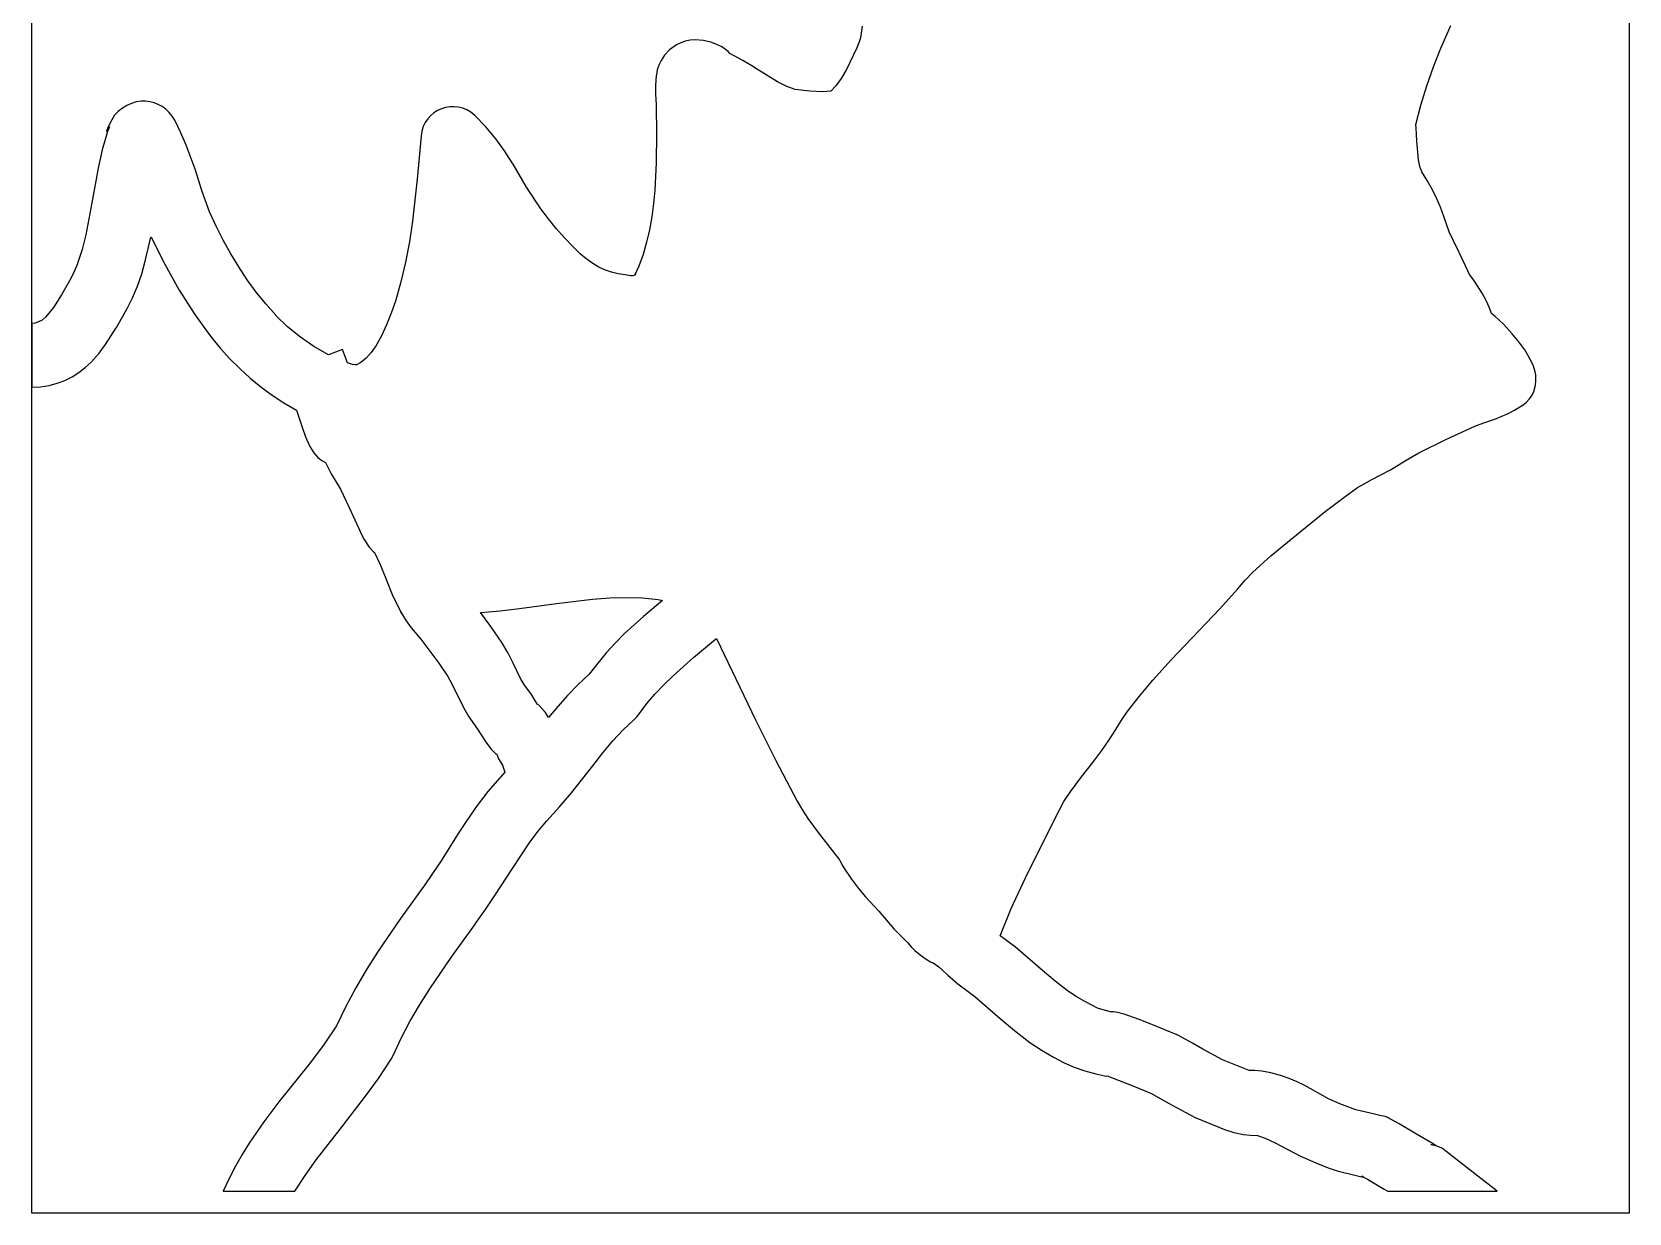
# Model space of a CAD drawing. Extents: x 1 to 512, y 1 to 4639.
# Drawn here: x 12 to 512, y 3901 to 4271 of the extents above; entities that cross this region are included whole.
import ezdxf

# ---------------------------------------------------------------- set-up
doc = ezdxf.new("R2010")
doc.units = 0

msp = doc.modelspace()

# ---------------------------------------------------------------- linework, layer by layer
at = {"layer": 'decoupage'}
for p, q in [((11.732, 3900.74), (11.732, 4456.05)), ((511.732, 4456.05), (511.732, 3900.74)), ((271.682875, 4272.411375), (271.099391, 4268.812984)), ((452.77, 4265.533), (455.90975, 4272.630625)), ((213.564125, 4266.535875), (211.344703, 4264.979484)), ((214.86583, 4267.17624), (213.564125, 4266.535875)), ((216.271984, 4267.675828), (214.86583, 4267.17624)), ((217.764928, 4267.997971), (216.271984, 4267.675828)), ((219.327, 4268.106), (217.764928, 4267.997971)), ((221.996504, 4267.908633), (219.327, 4268.106)), ((224.278281, 4267.409062), (221.996504, 4267.908633)), ((226.17948, 4266.710086), (224.278281, 4267.409062)), ((227.70725, 4265.9145), (226.17948, 4266.710086)), ((228.868738, 4265.125102), (227.70725, 4265.9145)), ((229.671094, 4264.444687), (228.868738, 4265.125102)), ((270.018, 4265.645), (266.70025, 4258.876)), ((270.622791, 4267.169701), (270.018, 4265.645)), ((271.099391, 4268.812984), (270.622791, 4267.169701)), ((450.471563, 4259.663281), (452.77, 4265.533)), ((207.98875, 4260.184), (207.519344, 4258.707469)), ((208.708281, 4261.701031), (207.98875, 4260.184)), ((209.755, 4263.3), (208.708281, 4261.701031)), ((211.344703, 4264.979484), (209.755, 4263.3)), ((230.227, 4263.822), (229.671094, 4264.444687)), ((234.257125, 4261.718), (230.227, 4263.822)), ((238.12, 4259.359), (234.257125, 4261.718)), ((207.193, 4256.978), (206.939328, 4253.811969)), ((207.223, 4257.23), (207.193, 4256.978)), ((207.519344, 4258.707469), (207.223, 4257.23)), ((245.164375, 4254.973375), (238.03, 4259.419)), ((238.03, 4259.419), (238.12, 4259.359)), ((265.096406, 4256.070687), (263.438, 4253.712)), ((266.70025, 4258.876), (265.096406, 4256.070687)), ((448.39175, 4253.72025), (450.471563, 4259.663281)), ((206.939328, 4253.811969), (206.971125, 4251.21425)), ((206.971125, 4251.21425), (207.203, 4247.771)), ((248.091859, 4253.478859), (245.164375, 4254.973375)), ((250.663, 4252.606), (248.091859, 4253.478859)), ((255.216, 4252.103), (250.663, 4252.606)), ((259.34175, 4251.83975), (255.216, 4252.103)), ((261.846, 4252.073), (259.34175, 4251.83975)), ((263.438, 4253.712), (261.846, 4252.073)), ((446.542563, 4247.716094), (448.39175, 4253.72025)), ((38.757781, 4245.743109), (37.627434, 4244.515826)), ((40.045488, 4246.775557), (38.757781, 4245.743109)), ((41.446, 4247.609875), (40.045488, 4246.775557)), ((42.914762, 4248.242771), (41.446, 4247.609875)), ((44.407219, 4248.670953), (42.914762, 4248.242771)), ((45.878816, 4248.891127), (44.407219, 4248.670953)), ((47.285, 4248.9), (45.878816, 4248.891127)), ((48.633885, 4248.725104), (47.285, 4248.9)), ((49.958641, 4248.393328), (48.633885, 4248.725104)), ((51.24217, 4247.901545), (49.958641, 4248.393328)), ((52.467375, 4247.246625), (51.24217, 4247.901545)), ((53.617158, 4246.425439), (52.467375, 4247.246625)), ((54.674422, 4245.434859), (53.617158, 4246.425439)), ((55.622068, 4244.271756), (54.674422, 4245.434859)), ((137.58768, 4245.246951), (136.550017, 4244.379055)), ((138.726769, 4245.965266), (137.58768, 4245.246951)), ((139.948, 4246.526625), (138.726769, 4245.965266)), ((141.232091, 4246.923652), (139.948, 4246.526625)), ((142.559758, 4247.148971), (141.232091, 4246.923652)), ((143.911718, 4247.195207), (142.559758, 4247.148971)), ((145.268687, 4247.054984), (143.911718, 4247.195207)), ((146.611384, 4246.720928), (145.268687, 4247.054984)), ((147.920523, 4246.185662), (146.611384, 4246.720928)), ((149.176823, 4245.441811), (147.920523, 4246.185662)), ((150.361, 4244.482), (149.176823, 4245.441811)), ((207.203, 4247.771), (207.203, 4247.51)), ((207.203, 4247.51), (207.259, 4238.759875)), ((444.936, 4241.663), (446.542563, 4247.716094)), ((35.505109, 4240.713406), (35.055125, 4239.5255)), ((35.247328, 4239.567594), (35.98, 4240.874)), ((35.98, 4240.874), (35.414, 4239.478)), ((36.699, 4243.097), (35.505109, 4240.713406)), ((37.627434, 4244.515826), (36.699, 4243.097)), ((56.443, 4242.933), (55.622068, 4244.271756)), ((58.394908, 4239.025773), (56.443, 4242.933)), ((134.238414, 4240.951635), (133.799286, 4239.559169)), ((134.856101, 4242.224021), (134.238414, 4240.951635)), ((135.633062, 4243.368953), (134.856101, 4242.224021)), ((136.550017, 4244.379055), (135.633062, 4243.368953)), ((153.870547, 4240.868937), (150.361, 4244.482)), ((156.947625, 4237.12275), (153.870547, 4240.868937)), ((445.006422, 4241.54075), (444.936, 4241.663)), ((445.089125, 4240.6205), (445.006422, 4241.54075)), ((445.339, 4236.404), (445.089125, 4240.6205)), ((35.414, 4239.478), (33.745189, 4233.665691)), ((35.055125, 4239.5255), (35.077311, 4239.390652)), ((35.077311, 4239.390652), (35.247328, 4239.567594)), ((60.064828, 4235.164437), (58.394908, 4239.025773)), ((62.787875, 4227.676), (60.064828, 4235.164437)), ((133.558, 4238.054), (132.353875, 4224.515719)), ((133.799286, 4239.559169), (133.558, 4238.054)), ((159.669391, 4233.328188), (156.947625, 4237.12275)), ((207.259, 4238.759875), (207.153, 4229.721)), ((445.84075, 4230.58075), (445.339, 4236.404)), ((33.745189, 4233.665691), (32.431141, 4227.985781)), ((162.113, 4229.57), (159.669391, 4233.328188)), ((446.242375, 4228.477531), (445.84075, 4230.58075)), ((32.431141, 4227.985781), (30.440625, 4217.12225)), ((65.070484, 4220.660812), (62.787875, 4227.676)), ((162.338, 4229.193), (162.113, 4229.57)), ((166.586578, 4222.011969), (162.338, 4229.193)), ((207.153, 4229.721), (206.707781, 4221.067188)), ((446.809, 4226.847), (446.242375, 4228.477531)), ((448.515875, 4224.104625), (446.809, 4226.847)), ((67.371, 4214.312), (65.070484, 4220.660812)), ((132.353875, 4224.515719), (130.864, 4211.3185)), ((171.058375, 4215.244), (166.586578, 4222.011969)), ((206.707781, 4221.067188), (206.308582, 4216.844672)), ((449.830891, 4221.892359), (448.515875, 4224.104625)), ((451.278, 4219.029), (449.830891, 4221.892359)), ((30.440625, 4217.12225), (28.589047, 4207.085594)), ((173.410354, 4212.055754), (171.058375, 4215.244)), ((206.308582, 4216.844672), (205.764, 4212.70775)), ((452.650891, 4215.752734), (451.278, 4219.029)), ((453.721625, 4212.791375), (452.650891, 4215.752734)), ((69.442201, 4209.829803), (67.371, 4214.312)), ((130.864, 4211.3185), (129.893078, 4204.87902)), ((175.856984, 4209.019781), (173.410354, 4212.055754)), ((205.764, 4212.70775), (205.053293, 4208.668422)), ((455.425, 4208.005), (453.721625, 4212.791375)), ((28.589047, 4207.085594), (27.44867, 4202.439277)), ((47.230625, 4198.779625), (48.995, 4206.375)), ((48.995, 4206.375), (49.025, 4206.315)), ((49.025, 4206.315), (53.30243, 4197.853129)), ((71.646984, 4205.440734), (69.442201, 4209.829803)), ((73.991994, 4201.160205), (71.646984, 4205.440734)), ((178.411217, 4206.152418), (175.856984, 4209.019781)), ((181.086, 4203.47), (178.411217, 4206.152418)), ((205.053293, 4208.668422), (204.155719, 4204.738688)), ((456.759875, 4205.224625), (455.425, 4208.005)), ((458.577, 4201.578), (456.759875, 4205.224625)), ((27.44867, 4202.439277), (26.023, 4198.074)), ((76.483875, 4197.003625), (73.991994, 4201.160205)), ((129.893078, 4204.87902), (128.708125, 4198.562281)), ((181.723, 4202.814), (181.086, 4203.47)), ((183.341094, 4201.142568), (181.723, 4202.814)), ((185.104125, 4199.623797), (183.341094, 4201.142568)), ((203.050535, 4200.930547), (201.717, 4197.256)), ((204.155719, 4204.738688), (203.050535, 4200.930547)), ((460.393875, 4197.55725), (458.577, 4201.578)), ((25.063313, 4195.754437), (23.90175, 4193.4135)), ((25.983, 4197.96), (25.063313, 4195.754437)), ((26.023, 4198.074), (25.983, 4197.96)), ((46.100516, 4194.909141), (47.230625, 4198.779625)), ((53.30243, 4197.853129), (57.841562, 4189.758781)), ((79.129271, 4192.986404), (76.483875, 4197.003625)), ((128.708125, 4198.562281), (127.261609, 4192.380777)), ((186.988844, 4198.271971), (185.104125, 4199.623797)), ((188.972, 4197.101375), (186.988844, 4198.271971)), ((191.030344, 4196.126295), (188.972, 4197.101375)), ((193.140625, 4195.361016), (191.030344, 4196.126295)), ((195.279594, 4194.819822), (193.140625, 4195.361016)), ((201.717, 4197.256), (200.453, 4194.506)), ((461.751, 4194.699), (460.393875, 4197.55725)), ((23.90175, 4193.4135), (21.015, 4188.267)), ((43.227047, 4187.328703), (44.735, 4190.984)), ((44.735, 4190.984), (46.100516, 4194.909141)), ((81.934828, 4189.123953), (79.129271, 4192.986404)), ((127.261609, 4192.380777), (125.506, 4186.347)), ((197.424, 4194.517), (195.279594, 4194.819822)), ((199.101, 4194.232), (197.424, 4194.517)), ((199.837375, 4194.2765), (199.101, 4194.232)), ((200.441, 4194.48), (199.837375, 4194.2765)), ((200.448, 4194.5), (200.428, 4194.49)), ((200.428, 4194.49), (200.448, 4194.49)), ((200.451, 4194.5), (200.441, 4194.48)), ((200.448, 4194.49), (200.448, 4194.5)), ((200.501, 4194.503), (200.451, 4194.5)), ((200.453, 4194.506), (200.753, 4194.72)), ((200.753, 4194.72), (200.501, 4194.503)), ((200.753, 4194.72), (200.753, 4194.72)), ((463.126625, 4192.86225), (461.751, 4194.699)), ((464.329922, 4191.147094), (463.126625, 4192.86225)), ((465.751, 4188.822), (464.329922, 4191.147094)), ((21.015, 4188.267), (18.45225, 4184.31525)), ((41.581375, 4183.985875), (43.227047, 4187.328703)), ((57.841562, 4189.758781), (62.712664, 4182.09048)), ((84.907189, 4185.431682), (81.934828, 4189.123953)), ((88.053, 4181.925), (84.907189, 4185.431682)), ((125.506, 4186.347), (124.162875, 4182.497641)), ((467.083391, 4186.307422), (465.751, 4188.822)), ((467.960625, 4184.388625), (467.083391, 4186.307422)), ((14.939609, 4180.387516), (13.814125, 4179.777875)), ((16.005, 4181.253), (14.939609, 4180.387516)), ((18.45225, 4184.31525), (16.005, 4181.253)), ((38.253, 4178.085), (41.581375, 4183.985875)), ((62.712664, 4182.09048), (65.294661, 4178.434386)), ((88.133, 4181.835), (88.053, 4181.925)), ((91.781516, 4178.248156), (88.133, 4181.835)), ((124.162875, 4182.497641), (122.738, 4178.865875)), ((468.692, 4182.419), (467.960625, 4184.388625)), ((469.72675, 4181.645875), (468.692, 4182.419)), ((472.383, 4179.06), (469.72675, 4181.645875)), ((12.717328, 4179.409547), (11.738, 4179.268)), ((11.738, 4179.268), (11.738, 4159.33)), ((13.814125, 4179.777875), (12.717328, 4179.409547)), ((34.80175, 4172.717875), (38.144, 4177.9)), ((38.144, 4177.9), (38.253, 4178.085)), ((65.294661, 4178.434386), (67.986, 4174.90675)), ((95.762375, 4174.98775), (91.781516, 4178.248156)), ((121.191625, 4175.484422), (119.484, 4172.386)), ((122.738, 4178.865875), (121.191625, 4175.484422)), ((475.159734, 4176.121594), (472.383, 4179.06)), ((477.270375, 4173.615), (475.159734, 4176.121594)), ((30.39, 4167.304), (32.763125, 4170.008828)), ((32.763125, 4170.008828), (34.80175, 4172.717875)), ((67.986, 4174.90675), (70.795464, 4171.514887)), ((70.795464, 4171.514887), (73.731836, 4168.266113)), ((100.032547, 4172.067469), (95.762375, 4174.98775)), ((104.549, 4169.501), (100.032547, 4172.067469)), ((108.986, 4171.115), (104.549, 4169.501)), ((110.489, 4166.982), (108.986, 4171.115)), ((117.937828, 4170.183578), (116.314125, 4168.406125)), ((119.484, 4172.386), (117.937828, 4170.183578)), ((479.071828, 4171.042406), (477.270375, 4173.615)), ((480.921, 4167.906), (479.071828, 4171.042406)), ((26.442172, 4163.968937), (28.435365, 4165.490219)), ((28.435365, 4165.490219), (30.265, 4167.175)), ((30.265, 4167.175), (30.39, 4167.304)), ((73.731836, 4168.266113), (76.803899, 4165.167744)), ((76.803899, 4165.167744), (80.020438, 4162.227094)), ((112.064, 4166.466), (110.489, 4166.982)), ((113.063125, 4166.36375), (112.064, 4166.466)), ((113.239766, 4166.322844), (113.063125, 4166.36375)), ((114.684609, 4167.084859), (113.121, 4166.251)), ((113.121, 4166.251), (113.239766, 4166.322844)), ((116.314125, 4168.406125), (114.684609, 4167.084859)), ((481.806, 4165.996), (480.921, 4167.906)), ((482.367, 4164.146), (481.806, 4165.996)), ((17.080141, 4159.895688), (19.604404, 4160.574531)), ((19.604404, 4160.574531), (22.014375, 4161.49225)), ((22.014375, 4161.49225), (24.297736, 4162.63)), ((24.297736, 4162.63), (26.442172, 4163.968937)), ((80.020438, 4162.227094), (83.390233, 4159.451479)), ((481.907875, 4158.00575), (482.459516, 4160.020562)), ((482.5455, 4163.181625), (482.367, 4164.146)), ((482.459516, 4160.020562), (482.595, 4161.498)), ((482.595, 4161.498), (482.5455, 4163.181625)), ((11.738, 4159.33), (14.4539, 4159.474562)), ((14.4539, 4159.474562), (17.080141, 4159.895688)), ((83.390233, 4159.451479), (86.92207, 4156.848215)), ((86.92207, 4156.848215), (90.624731, 4154.424617)), ((479.518568, 4154.614156), (480.582797, 4155.745312)), ((480.582797, 4155.745312), (481.364346, 4156.888)), ((481.364346, 4156.888), (481.907875, 4158.00575)), ((90.624731, 4154.424617), (94.507, 4152.188)), ((94.507, 4152.188), (96.309625, 4146.802)), ((469.701125, 4149.35875), (473.715578, 4151.03225)), ((473.715578, 4151.03225), (475.874229, 4152.155148)), ((475.874229, 4152.155148), (478.107, 4153.521)), ((478.107, 4153.521), (478.127, 4153.531)), ((478.127, 4153.531), (479.518568, 4154.614156)), ((96.309625, 4146.802), (97.418922, 4143.866375)), ((454.39875, 4143.0175), (463.447, 4147.205)), ((463.447, 4147.205), (466.224609, 4148.187375)), ((466.224609, 4148.187375), (469.701125, 4149.35875)), ((97.418922, 4143.866375), (98.749, 4140.801)), ((98.749, 4140.801), (99.940688, 4138.791)), ((445.904, 4138.857), (454.39875, 4143.0175)), ((99.940688, 4138.791), (101.23625, 4137.36)), ((101.23625, 4137.36), (102.501438, 4136.38875)), ((102.501438, 4136.38875), (103.602, 4135.758)), ((103.602, 4135.758), (105.409, 4132.26)), ((437.099, 4133.527), (441.933125, 4136.462)), ((441.933125, 4136.462), (445.904, 4138.857)), ((105.409, 4132.26), (108.37, 4127.415)), ((428.798328, 4129.127125), (431.247625, 4130.41075)), ((431.247625, 4130.41075), (437.099, 4133.527)), ((108.37, 4127.415), (110.977125, 4121.873625)), ((422.415953, 4124.843563), (426.732, 4127.914)), ((426.732, 4127.914), (428.798328, 4129.127125)), ((110.977125, 4121.873625), (114.122, 4115.157)), ((405.916, 4111.793), (416.628875, 4120.4205)), ((416.628875, 4120.4205), (422.415953, 4124.843563)), ((114.122, 4115.157), (114.915322, 4113.253443)), ((114.915322, 4113.253443), (115.745828, 4111.644672)), ((115.745828, 4111.644672), (117.338625, 4109.267375)), ((399.6215, 4106.501125), (405.916, 4111.793)), ((117.338625, 4109.267375), (118.540859, 4107.936891)), ((118.540859, 4107.936891), (118.993, 4107.565)), ((118.993, 4107.565), (120.752219, 4103.815641)), ((393.996, 4101.432), (399.6215, 4106.501125)), ((120.752219, 4103.815641), (122.503, 4099.413125)), ((391.601219, 4098.937672), (393.996, 4101.432)), ((122.503, 4099.413125), (124.526031, 4094.473797)), ((383.605, 4089.953), (389.11925, 4096.147375)), ((389.11925, 4096.147375), (391.601219, 4098.937672)), ((124.526031, 4094.473797), (127.102, 4089.114)), ((158.330395, 4089.353664), (164.345719, 4090.0445)), ((164.345719, 4090.0445), (176.002, 4091.60725)), ((176.002, 4091.60725), (187.180531, 4092.957375)), ((187.180531, 4092.957375), (192.598668, 4093.38243)), ((192.598668, 4093.38243), (197.907, 4093.55)), ((197.907, 4093.55), (202.901, 4093.405)), ((197.907, 4093.55), (197.907, 4093.55)), ((202.901, 4093.405), (207.799, 4092.9)), ((209.109, 4092.543), (203.192063, 4087.551484)), ((207.799, 4092.9), (209.109, 4092.543)), ((127.102, 4089.114), (127.142, 4089.044)), ((127.142, 4089.044), (127.142, 4088.94)), ((127.142, 4088.94), (127.212, 4088.94)), ((127.212, 4088.94), (128.890391, 4086.152375)), ((128.890391, 4086.152375), (130.460125, 4084.042)), ((152.186, 4088.814), (158.330395, 4089.353664)), ((155.44475, 4084.46025), (152.186, 4088.814)), ((203.192063, 4087.551484), (197.2905, 4082.184125)), ((372.841375, 4078.70925), (383.605, 4089.953)), ((130.460125, 4084.042), (133.469, 4080.488)), ((133.469, 4080.488), (135.96, 4077.117)), ((158.864, 4079.382), (155.44475, 4084.46025)), ((197.2905, 4082.184125), (194.399273, 4079.29467)), ((218.861891, 4074.668125), (225.744, 4080.455)), ((225.744, 4080.455), (226.021, 4080.64)), ((226.021, 4080.64), (238.255, 4055.196625)), ((135.96, 4077.117), (139.123625, 4072.907125)), ((160.795484, 4076.036047), (158.864, 4079.382)), ((162.338375, 4072.964125), (160.795484, 4076.036047)), ((191.576437, 4076.233453), (188.843508, 4072.974541)), ((194.399273, 4079.29467), (191.576437, 4076.233453)), ((368.380516, 4073.977437), (372.841375, 4078.70925)), ((139.123625, 4072.907125), (141.925, 4068.752)), ((164.795, 4067.894), (162.338375, 4072.964125)), ((188.843508, 4072.974541), (186.222, 4069.492)), ((212.475625, 4069.0245), (218.861891, 4074.668125)), ((362.689, 4067.566), (368.380516, 4073.977437)), ((141.925, 4068.752), (143.053078, 4066.726953)), ((143.053078, 4066.726953), (144.244625, 4064.286875)), ((166.074875, 4065.896125), (164.795, 4067.894)), ((168.086, 4063.107), (166.074875, 4065.896125)), ((182.67325, 4066.197906), (179.3975, 4062.817)), ((186.222, 4069.492), (182.67325, 4066.197906)), ((206.771297, 4063.279625), (209.526588, 4066.18)), ((209.526588, 4066.18), (212.475625, 4069.0245)), ((358.43325, 4062.5735), (362.689, 4067.566)), ((144.244625, 4064.286875), (147.243, 4058.309)), ((169.991, 4060.039), (168.086, 4063.107)), ((170.07375, 4060.083031), (169.991, 4060.039)), ((170.521, 4059.6915), (170.07375, 4060.083031)), ((179.3975, 4062.817), (176.3535, 4059.385844)), ((201.935, 4057.189), (204.233014, 4060.292812)), ((204.233014, 4060.292812), (206.771297, 4063.279625)), ((354.638, 4057.734), (358.43325, 4062.5735)), ((147.243, 4058.309), (148.49775, 4056.161047)), ((148.49775, 4056.161047), (149.51475, 4054.668875)), ((172.488, 4057.511), (170.521, 4059.6915)), ((173.5, 4055.941), (172.488, 4057.511)), ((176.3535, 4059.385844), (173.5, 4055.941)), ((196.791059, 4052.092361), (200.129, 4055.191)), ((200.129, 4055.191), (201.0995, 4056.128875)), ((201.0995, 4056.128875), (201.935, 4057.189)), ((238.255, 4055.196625), (244.615844, 4042.433734)), ((351.024375, 4052.196125), (352.873516, 4055.135453)), ((352.873516, 4055.135453), (354.638, 4057.734)), ((149.51475, 4054.668875), (151.452, 4052.006)), ((151.452, 4052.006), (152.31825, 4050.5145)), ((152.31825, 4050.5145), (154.116, 4047.787)), ((193.587156, 4048.622766), (196.791059, 4052.092361)), ((348.994297, 4048.982484), (351.024375, 4052.196125)), ((154.116, 4047.787), (155.475141, 4046.058828)), ((155.475141, 4046.058828), (156.447375, 4045.021875)), ((156.447375, 4045.021875), (157.005422, 4044.574984)), ((190.441801, 4044.845693), (193.587156, 4048.622766)), ((343.879625, 4041.8475), (346.687, 4045.561)), ((346.687, 4045.561), (348.994297, 4048.982484)), ((157.005422, 4044.574984), (157.122, 4044.617)), ((157.122, 4044.617), (157.829, 4043.006)), ((157.829, 4043.006), (159.007, 4040.967)), ((159.007, 4040.967), (159.787, 4038.782)), ((180.602094, 4032.304422), (187.2795, 4040.824625)), ((187.2795, 4040.824625), (190.441801, 4044.845693)), ((244.615844, 4042.433734), (251.308, 4029.73)), ((340.353, 4037.348), (343.879625, 4041.8475)), ((158.175, 4037.053), (154.495221, 4032.743639)), ((158.386, 4037.279), (158.175, 4037.053)), ((159.787, 4038.782), (158.386, 4037.279)), ((336.793375, 4032.584125), (340.353, 4037.348)), ((154.495221, 4032.743639), (151.147141, 4028.361047)), ((176.936004, 4027.932248), (180.602094, 4032.304422)), ((334.742, 4029.606), (336.793375, 4032.584125)), ((151.147141, 4028.361047), (148.067771, 4023.953588)), ((172.951, 4023.57), (176.936004, 4027.932248)), ((251.308, 4029.73), (252.959551, 4026.8941)), ((252.959551, 4026.8941), (254.680219, 4024.257734)), ((332.03825, 4024.394375), (334.742, 4029.606)), ((148.067771, 4023.953588), (145.194125, 4019.569625)), ((167.417109, 4016.594125), (170.124975, 4020.219102)), ((170.124975, 4020.219102), (172.951, 4023.57)), ((254.680219, 4024.257734), (258.1895, 4019.495625)), ((329.117, 4018.408), (332.03825, 4024.394375)), ((145.194125, 4019.569625), (139.812047, 4011.065641)), ((162.138125, 4008.68525), (167.417109, 4016.594125)), ((258.1895, 4019.495625), (261.557031, 4015.267703)), ((261.557031, 4015.267703), (264.504, 4011.398)), ((323.557875, 4007.2745), (329.117, 4018.408)), ((139.812047, 4011.065641), (137.177639, 4007.042346)), ((264.504, 4011.398), (264.728375, 4010.959875)), ((264.728375, 4010.959875), (265.627, 4009.381)), ((137.177639, 4007.042346), (134.497, 4003.236)), ((156.678578, 4000.17), (162.138125, 4008.68525)), ((265.627, 4009.381), (265.931, 4008.888)), ((265.931, 4008.888), (268.283, 4005.33)), ((268.283, 4005.33), (270.521141, 4002.392859)), ((318.25, 3996.162), (323.557875, 4007.2745)), ((134.407, 4003.111), (127.145297, 3992.988375)), ((134.497, 4003.236), (134.407, 4003.111)), ((153.74501, 3995.787055), (156.678578, 4000.17)), ((270.521141, 4002.392859), (272.739125, 3999.776625)), ((150.603, 3991.375), (153.74501, 3995.787055)), ((272.739125, 3999.776625), (276.83, 3995.238)), ((276.83, 3995.238), (281.580125, 3989.755375)), ((314.867, 3987.553), (318.25, 3996.162)), ((127.145297, 3992.988375), (119.922875, 3982.4555)), ((143.229453, 3981.072516), (150.573, 3991.335)), ((150.573, 3991.335), (150.603, 3991.375)), ((281.580125, 3989.755375), (285.812, 3985.517)), ((285.812, 3985.517), (287.004, 3984.1505)), ((316.873625, 3986.1285), (314.867, 3987.553)), ((319.601, 3984.041), (316.873625, 3986.1285)), ((119.922875, 3982.4555), (116.444842, 3976.974281)), ((136.291375, 3970.928625), (143.229453, 3981.072516)), ((287.004, 3984.1505), (288.160438, 3982.984906)), ((288.160438, 3982.984906), (289.777, 3981.596)), ((289.777, 3981.596), (291.643094, 3980.241641)), ((291.643094, 3980.241641), (292.9915, 3979.437875)), ((328.09425, 3976.750375), (319.601, 3984.041)), ((116.444842, 3976.974281), (113.118766, 3971.317375)), ((292.9915, 3979.437875), (293.754156, 3979.089922)), ((293.754156, 3979.089922), (293.863, 3979.103)), ((293.863, 3979.103), (295.6595, 3977.8265)), ((295.6595, 3977.8265), (296.67, 3976.916)), ((296.67, 3976.916), (298.439, 3975.24275)), ((298.439, 3975.24275), (301.564, 3972.539)), ((332.112406, 3973.334516), (328.09425, 3976.750375)), ((113.118766, 3971.317375), (109.992025, 3965.460406)), ((133.074025, 3965.847275), (136.291375, 3970.928625)), ((301.564, 3972.539), (304.789125, 3970.1025)), ((304.789125, 3970.1025), (306.914, 3968.566)), ((335.815, 3970.461), (332.112406, 3973.334516)), ((338.48025, 3968.705625), (335.815, 3970.461)), ((109.992025, 3965.460406), (107.112, 3959.379)), ((130.077609, 3960.730922), (133.074025, 3965.847275)), ((306.914, 3968.566), (314.849875, 3961.687875)), ((341.528, 3966.906), (338.48025, 3968.705625)), ((343.705562, 3965.699141), (341.528, 3966.906)), ((345.3435, 3964.950625), (343.705562, 3965.699141)), ((127.341982, 3955.558014), (130.077609, 3960.730922)), ((314.849875, 3961.687875), (319.376047, 3957.866547)), ((347.125437, 3964.378547), (345.3435, 3964.950625)), ((349.735, 3963.701), (347.125437, 3964.378547)), ((350.278, 3963.756875), (349.643406, 3963.787484)), ((349.643406, 3963.787484), (349.735, 3963.701)), ((351.619094, 3963.527328), (350.278, 3963.756875)), ((353.647, 3963.017), (351.619094, 3963.527328)), ((358.367625, 3961.379), (353.647, 3963.017)), ((363.401, 3959.33), (358.367625, 3961.379)), ((107.112, 3959.379), (102.960479, 3953.279771)), ((124.907, 3950.307), (127.341982, 3955.558014)), ((319.376047, 3957.866547), (324.177, 3954.185)), ((368.153, 3957.377), (363.401, 3959.33)), ((369.692, 3956.736), (368.153, 3957.377)), ((370.153, 3956.541), (369.692, 3956.736)), ((370.71, 3956.295), (370.02575, 3956.612625)), ((370.02575, 3956.612625), (370.153, 3956.541)), ((375.0855, 3953.95725), (370.71, 3956.295)), ((102.960479, 3953.279771), (98.479953, 3947.370797)), ((124.184, 3948.927), (124.907, 3950.307)), ((324.177, 3954.185), (327.970125, 3951.678625)), ((327.970125, 3951.678625), (331.59, 3949.545)), ((378.309, 3952.062), (375.0855, 3953.95725)), ((384.45, 3948.769), (378.309, 3952.062)), ((98.479953, 3947.370797), (89.022625, 3935.526375)), ((120.213209, 3942.920412), (124.184, 3948.927)), ((331.59, 3949.545), (334.871016, 3947.813172)), ((334.871016, 3947.813172), (338.054625, 3946.427375)), ((338.054625, 3946.427375), (341.310422, 3945.292641)), ((341.310422, 3945.292641), (344.808, 3944.314)), ((390.729, 3946.193), (384.45, 3948.769)), ((392.763, 3945.406), (390.729, 3946.193)), ((394.609875, 3945.354875), (392.763, 3945.406)), ((396.727922, 3945.136422), (394.609875, 3945.354875)), ((399.615, 3944.619), (396.727922, 3945.136422)), ((116.189109, 3937.333109), (120.213209, 3942.920412)), ((344.808, 3944.314), (347.614375, 3943.719)), ((347.614375, 3943.719), (348.240516, 3943.656719)), ((348.240516, 3943.656719), (348.344, 3943.709)), ((348.344, 3943.709), (355.863, 3940.801)), ((355.863, 3940.801), (360.468, 3938.908)), ((402.592154, 3943.842424), (399.615, 3944.619)), ((405.340172, 3942.892891), (402.592154, 3943.842424)), ((407.87076, 3941.823568), (405.340172, 3942.892891)), ((410.195625, 3940.687625), (407.87076, 3941.823568)), ((417.672, 3936.541), (410.195625, 3940.687625)), ((89.022625, 3935.526375), (84.291189, 3929.292311)), ((108.204625, 3927.054625), (116.189109, 3937.333109)), ((360.468, 3938.908), (361.943, 3938.293)), ((361.943, 3938.293), (362.216, 3938.18)), ((362.216, 3938.18), (364.954, 3936.663375)), ((364.954, 3936.663375), (368.724, 3934.504)), ((421.222, 3934.947), (417.672, 3936.541)), ((368.724, 3934.504), (375.928375, 3930.713625)), ((375.928375, 3930.713625), (383.357, 3927.596)), ((426.166375, 3933.03325), (421.222, 3934.947)), ((431.623, 3931.814), (426.166375, 3933.03325)), ((433.709, 3931.33), (431.623, 3931.814)), ((435.429484, 3930.982484), (433.689, 3931.331)), ((433.689, 3931.331), (433.709, 3931.33)), ((436.215125, 3930.717125), (435.429484, 3930.982484)), ((436.675, 3930.356), (436.215125, 3930.717125)), ((437.687, 3929.837), (436.675, 3930.356)), ((84.291189, 3929.292311), (79.721484, 3922.651266)), ((100.677828, 3917.368078), (108.204625, 3927.054625)), ((383.357, 3927.596), (385.125, 3926.87375)), ((385.125, 3926.87375), (388.015, 3925.973)), ((388.015, 3925.973), (391.014813, 3925.379547)), ((391.014813, 3925.379547), (393.25825, 3925.136625)), ((393.25825, 3925.136625), (395.359, 3925.072)), ((395.359, 3925.072), (397.853438, 3924.22175)), ((439.792, 3928.649), (437.687, 3929.837)), ((445.199, 3925.478), (439.792, 3928.649)), ((450.392, 3922.444), (445.199, 3925.478)), ((79.721484, 3922.651266), (77.535619, 3919.131467)), ((397.853438, 3924.22175), (400.9025, 3922.7535)), ((400.9025, 3922.7535), (408.636, 3918.689)), ((450.955359, 3921.934188), (449.688, 3922.209)), ((449.688, 3922.209), (451.339, 3921.919)), ((451.339, 3921.919), (450.392, 3922.444)), ((452.173125, 3921.49925), (450.955359, 3921.934188)), ((453.325828, 3920.910188), (452.173125, 3921.49925)), ((454.398, 3920.173), (453.325828, 3920.910188)), ((465.287, 3911.589), (454.398, 3920.173)), ((75.436193, 3915.453932), (73.438542, 3911.599997)), ((77.535619, 3919.131467), (75.436193, 3915.453932)), ((97.225838, 3912.520697), (100.677828, 3917.368078)), ((408.636, 3918.689), (413.658, 3916.426)), ((413.658, 3916.426), (417.516406, 3914.909453)), ((73.438542, 3911.599997), (71.558, 3907.551)), ((94.056, 3907.55), (97.225838, 3912.520697)), ((417.516406, 3914.909453), (420.3445, 3913.967875)), ((420.3445, 3913.967875), (427.091, 3912.328)), ((427.091, 3912.328), (428.615, 3911.992)), ((428.031, 3912.32), (428.197, 3912.23)), ((428.031, 3912.317), (428.031, 3912.32)), ((428.555, 3912.029), (428.031, 3912.317)), ((428.197, 3912.23), (428.555, 3912.029)), ((428.615, 3911.992), (429.796, 3911.324)), ((429.796, 3911.324), (435.033, 3908.25)), ((470.41, 3907.55), (465.287, 3911.589)), ((71.558, 3907.551), (94.056, 3907.55)), ((435.033, 3908.25), (436.238, 3907.547)), ((436.238, 3907.547), (470.41, 3907.55)), ((511.732, 3900.74), (11.732, 3900.74))]:
    msp.add_line(p, q, dxfattribs=at)

doc.saveas('drawing.dxf')
